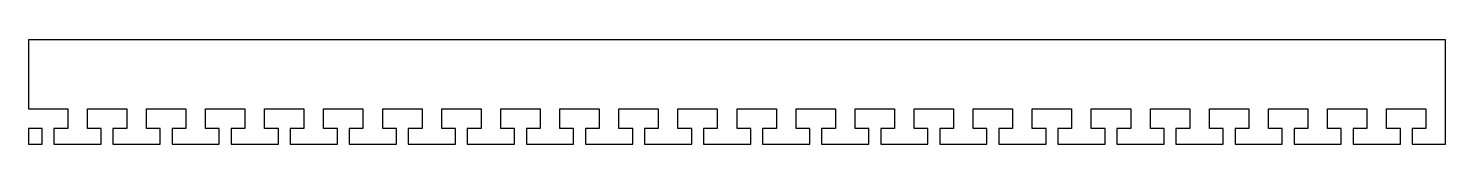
# Model space of a CAD drawing. Header units: centimetres. Extents: x -47.6 to 47.6, y -3.7 to 3.3.
import ezdxf

# ---------------------------------------------------------------- set-up
doc = ezdxf.new("R2010")
doc.units = ezdxf.units.CM
doc.header["$MEASUREMENT"] = 0
doc.layers.add('Layer 1', color=7, linetype='Continuous')

msp = doc.modelspace()

# ---------------------------------------------------------------- linework, layer by layer
at = {"layer": 'Layer 1'}
for points, knots in [([(-45.90521, -3.175), (-45.90521, -3.175), (-45.90521, -2.64583), (-45.90521, -2.64583), (-45.90521, -2.64583), (-45.90521, -2.64583), (-45.44219, -2.64583), (-45.44219, -2.64583), (-45.44219, -2.64583), (-45.44219, -2.64583), (-44.97917, -2.64583), (-44.97917, -2.64583), (-44.97917, -2.64583), (-44.97917, -2.64583), (-44.97917, -1.98438), (-44.97917, -1.98438), (-44.97917, -1.98438), (-44.97917, -1.98438), (-44.97917, -1.32292), (-44.97917, -1.32292), (-44.97917, -1.32292), (-44.97917, -1.32292), (-46.30208, -1.32292), (-46.30208, -1.32292), (-46.30208, -1.32292), (-46.30208, -1.32292), (-47.625, -1.32292), (-47.625, -1.32292), (-47.625, -1.32292), (-47.625, -1.32292), (-47.625, 0.99219), (-47.625, 0.99219), (-47.625, 0.99219), (-47.625, 0.99219), (-47.625, 3.30729), (-47.625, 3.30729), (-47.625, 3.30729), (-47.625, 3.30729), (0, 3.30729), (0, 3.30729), (0, 3.30729), (0, 3.30729), (47.625, 3.30729), (47.625, 3.30729), (47.625, 3.30729), (47.625, 3.30729), (47.625, -0.19844), (47.625, -0.19844), (47.625, -0.19844), (47.625, -0.19844), (47.625, -3.70417), (47.625, -3.70417), (47.625, -3.70417), (47.625, -3.70417), (46.50052, -3.70417), (46.50052, -3.70417), (46.50052, -3.70417), (46.50052, -3.70417), (45.37604, -3.70417), (45.37604, -3.70417), (45.37604, -3.70417), (45.37604, -3.70417), (45.37604, -3.175), (45.37604, -3.175), (45.37604, -3.175), (45.37604, -3.175), (45.37604, -2.64583), (45.37604, -2.64583), (45.37604, -2.64583), (45.37604, -2.64583), (45.83906, -2.64583), (45.83906, -2.64583), (45.83906, -2.64583), (45.83906, -2.64583), (46.30208, -2.64583), (46.30208, -2.64583), (46.30208, -2.64583), (46.30208, -2.64583), (46.30208, -1.98438), (46.30208, -1.98438), (46.30208, -1.98438), (46.30208, -1.98438), (46.30208, -1.32292), (46.30208, -1.32292), (46.30208, -1.32292), (46.30208, -1.32292), (44.97917, -1.32292), (44.97917, -1.32292), (44.97917, -1.32292), (44.97917, -1.32292), (43.65625, -1.32292), (43.65625, -1.32292), (43.65625, -1.32292), (43.65625, -1.32292), (43.65625, -1.98438), (43.65625, -1.98438), (43.65625, -1.98438), (43.65625, -1.98438), (43.65625, -2.64583), (43.65625, -2.64583), (43.65625, -2.64583), (43.65625, -2.64583), (44.11927, -2.64583), (44.11927, -2.64583), (44.11927, -2.64583), (44.11927, -2.64583), (44.58229, -2.64583), (44.58229, -2.64583), (44.58229, -2.64583), (44.58229, -2.64583), (44.58229, -3.175), (44.58229, -3.175), (44.58229, -3.175), (44.58229, -3.175), (44.58229, -3.70417), (44.58229, -3.70417), (44.58229, -3.70417), (44.58229, -3.70417), (42.99479, -3.70417), (42.99479, -3.70417), (42.99479, -3.70417), (42.99479, -3.70417), (41.40729, -3.70417), (41.40729, -3.70417), (41.40729, -3.70417), (41.40729, -3.70417), (41.40729, -3.175), (41.40729, -3.175), (41.40729, -3.175), (41.40729, -3.175), (41.40729, -2.64583), (41.40729, -2.64583), (41.40729, -2.64583), (41.40729, -2.64583), (41.87031, -2.64583), (41.87031, -2.64583), (41.87031, -2.64583), (41.87031, -2.64583), (42.33333, -2.64583), (42.33333, -2.64583), (42.33333, -2.64583), (42.33333, -2.64583), (42.33333, -1.98438), (42.33333, -1.98438), (42.33333, -1.98438), (42.33333, -1.98438), (42.33333, -1.32292), (42.33333, -1.32292), (42.33333, -1.32292), (42.33333, -1.32292), (41.01042, -1.32292), (41.01042, -1.32292), (41.01042, -1.32292), (41.01042, -1.32292), (39.6875, -1.32292), (39.6875, -1.32292), (39.6875, -1.32292), (39.6875, -1.32292), (39.6875, -1.98438), (39.6875, -1.98438), (39.6875, -1.98438), (39.6875, -1.98438), (39.6875, -2.64583), (39.6875, -2.64583), (39.6875, -2.64583), (39.6875, -2.64583), (40.15052, -2.64583), (40.15052, -2.64583), (40.15052, -2.64583), (40.15052, -2.64583), (40.61354, -2.64583), (40.61354, -2.64583), (40.61354, -2.64583), (40.61354, -2.64583), (40.61354, -3.175), (40.61354, -3.175), (40.61354, -3.175), (40.61354, -3.175), (40.61354, -3.70417), (40.61354, -3.70417), (40.61354, -3.70417), (40.61354, -3.70417), (39.02604, -3.70417), (39.02604, -3.70417), (39.02604, -3.70417), (39.02604, -3.70417), (37.43854, -3.70417), (37.43854, -3.70417), (37.43854, -3.70417), (37.43854, -3.70417), (37.43854, -3.175), (37.43854, -3.175), (37.43854, -3.175), (37.43854, -3.175), (37.43854, -2.64583), (37.43854, -2.64583), (37.43854, -2.64583), (37.43854, -2.64583), (37.90156, -2.64583), (37.90156, -2.64583), (37.90156, -2.64583), (37.90156, -2.64583), (38.36458, -2.64583), (38.36458, -2.64583), (38.36458, -2.64583), (38.36458, -2.64583), (38.36458, -1.98438), (38.36458, -1.98438), (38.36458, -1.98438), (38.36458, -1.98438), (38.36458, -1.32292), (38.36458, -1.32292), (38.36458, -1.32292), (38.36458, -1.32292), (37.04167, -1.32292), (37.04167, -1.32292), (37.04167, -1.32292), (37.04167, -1.32292), (35.71875, -1.32292), (35.71875, -1.32292), (35.71875, -1.32292), (35.71875, -1.32292), (35.71875, -1.98438), (35.71875, -1.98438), (35.71875, -1.98438), (35.71875, -1.98438), (35.71875, -2.64583), (35.71875, -2.64583), (35.71875, -2.64583), (35.71875, -2.64583), (36.18177, -2.64583), (36.18177, -2.64583), (36.18177, -2.64583), (36.18177, -2.64583), (36.64479, -2.64583), (36.64479, -2.64583), (36.64479, -2.64583), (36.64479, -2.64583), (36.64479, -3.175), (36.64479, -3.175), (36.64479, -3.175), (36.64479, -3.175), (36.64479, -3.70417), (36.64479, -3.70417), (36.64479, -3.70417), (36.64479, -3.70417), (35.05729, -3.70417), (35.05729, -3.70417), (35.05729, -3.70417), (35.05729, -3.70417), (33.46979, -3.70417), (33.46979, -3.70417), (33.46979, -3.70417), (33.46979, -3.70417), (33.46979, -3.175), (33.46979, -3.175), (33.46979, -3.175), (33.46979, -3.175), (33.46979, -2.64583), (33.46979, -2.64583), (33.46979, -2.64583), (33.46979, -2.64583), (33.93281, -2.64583), (33.93281, -2.64583), (33.93281, -2.64583), (33.93281, -2.64583), (34.39583, -2.64583), (34.39583, -2.64583), (34.39583, -2.64583), (34.39583, -2.64583), (34.39583, -1.98438), (34.39583, -1.98438), (34.39583, -1.98438), (34.39583, -1.98438), (34.39583, -1.32292), (34.39583, -1.32292), (34.39583, -1.32292), (34.39583, -1.32292), (33.07292, -1.32292), (33.07292, -1.32292), (33.07292, -1.32292), (33.07292, -1.32292), (31.75, -1.32292), (31.75, -1.32292), (31.75, -1.32292), (31.75, -1.32292), (31.75, -1.98438), (31.75, -1.98438), (31.75, -1.98438), (31.75, -1.98438), (31.75, -2.64583), (31.75, -2.64583), (31.75, -2.64583), (31.75, -2.64583), (32.21302, -2.64583), (32.21302, -2.64583), (32.21302, -2.64583), (32.21302, -2.64583), (32.67604, -2.64583), (32.67604, -2.64583), (32.67604, -2.64583), (32.67604, -2.64583), (32.67604, -3.175), (32.67604, -3.175), (32.67604, -3.175), (32.67604, -3.175), (32.67604, -3.70417), (32.67604, -3.70417), (32.67604, -3.70417), (32.67604, -3.70417), (31.08854, -3.70417), (31.08854, -3.70417), (31.08854, -3.70417), (31.08854, -3.70417), (29.50104, -3.70417), (29.50104, -3.70417), (29.50104, -3.70417), (29.50104, -3.70417), (29.50104, -3.175), (29.50104, -3.175), (29.50104, -3.175), (29.50104, -3.175), (29.50104, -2.64583), (29.50104, -2.64583), (29.50104, -2.64583), (29.50104, -2.64583), (29.96406, -2.64583), (29.96406, -2.64583), (29.96406, -2.64583), (29.96406, -2.64583), (30.42708, -2.64583), (30.42708, -2.64583), (30.42708, -2.64583), (30.42708, -2.64583), (30.42708, -1.98438), (30.42708, -1.98438), (30.42708, -1.98438), (30.42708, -1.98438), (30.42708, -1.32292), (30.42708, -1.32292), (30.42708, -1.32292), (30.42708, -1.32292), (29.10417, -1.32292), (29.10417, -1.32292), (29.10417, -1.32292), (29.10417, -1.32292), (27.78125, -1.32292), (27.78125, -1.32292), (27.78125, -1.32292), (27.78125, -1.32292), (27.78125, -1.98438), (27.78125, -1.98438), (27.78125, -1.98438), (27.78125, -1.98438), (27.78125, -2.64583), (27.78125, -2.64583), (27.78125, -2.64583), (27.78125, -2.64583), (28.24427, -2.64583), (28.24427, -2.64583), (28.24427, -2.64583), (28.24427, -2.64583), (28.70729, -2.64583), (28.70729, -2.64583), (28.70729, -2.64583), (28.70729, -2.64583), (28.70729, -3.175), (28.70729, -3.175), (28.70729, -3.175), (28.70729, -3.175), (28.70729, -3.70417), (28.70729, -3.70417), (28.70729, -3.70417), (28.70729, -3.70417), (27.11979, -3.70417), (27.11979, -3.70417), (27.11979, -3.70417), (27.11979, -3.70417), (25.53229, -3.70417), (25.53229, -3.70417), (25.53229, -3.70417), (25.53229, -3.70417), (25.53229, -3.175), (25.53229, -3.175), (25.53229, -3.175), (25.53229, -3.175), (25.53229, -2.64583), (25.53229, -2.64583), (25.53229, -2.64583), (25.53229, -2.64583), (25.99531, -2.64583), (25.99531, -2.64583), (25.99531, -2.64583), (25.99531, -2.64583), (26.45833, -2.64583), (26.45833, -2.64583), (26.45833, -2.64583), (26.45833, -2.64583), (26.45833, -1.98438), (26.45833, -1.98438), (26.45833, -1.98438), (26.45833, -1.98438), (26.45833, -1.32292), (26.45833, -1.32292), (26.45833, -1.32292), (26.45833, -1.32292), (25.13542, -1.32292), (25.13542, -1.32292), (25.13542, -1.32292), (25.13542, -1.32292), (23.8125, -1.32292), (23.8125, -1.32292), (23.8125, -1.32292), (23.8125, -1.32292), (23.8125, -1.98438), (23.8125, -1.98438), (23.8125, -1.98438), (23.8125, -1.98438), (23.8125, -2.64583), (23.8125, -2.64583), (23.8125, -2.64583), (23.8125, -2.64583), (24.27552, -2.64583), (24.27552, -2.64583), (24.27552, -2.64583), (24.27552, -2.64583), (24.73854, -2.64583), (24.73854, -2.64583), (24.73854, -2.64583), (24.73854, -2.64583), (24.73854, -3.175), (24.73854, -3.175), (24.73854, -3.175), (24.73854, -3.175), (24.73854, -3.70417), (24.73854, -3.70417), (24.73854, -3.70417), (24.73854, -3.70417), (23.15104, -3.70417), (23.15104, -3.70417), (23.15104, -3.70417), (23.15104, -3.70417), (21.56354, -3.70417), (21.56354, -3.70417), (21.56354, -3.70417), (21.56354, -3.70417), (21.56354, -3.175), (21.56354, -3.175), (21.56354, -3.175), (21.56354, -3.175), (21.56354, -2.64583), (21.56354, -2.64583), (21.56354, -2.64583), (21.56354, -2.64583), (22.02656, -2.64583), (22.02656, -2.64583), (22.02656, -2.64583), (22.02656, -2.64583), (22.48958, -2.64583), (22.48958, -2.64583), (22.48958, -2.64583), (22.48958, -2.64583), (22.48958, -1.98438), (22.48958, -1.98438), (22.48958, -1.98438), (22.48958, -1.98438), (22.48958, -1.32292), (22.48958, -1.32292), (22.48958, -1.32292), (22.48958, -1.32292), (21.16667, -1.32292), (21.16667, -1.32292), (21.16667, -1.32292), (21.16667, -1.32292), (19.84375, -1.32292), (19.84375, -1.32292), (19.84375, -1.32292), (19.84375, -1.32292), (19.84375, -1.98438), (19.84375, -1.98438), (19.84375, -1.98438), (19.84375, -1.98438), (19.84375, -2.64583), (19.84375, -2.64583), (19.84375, -2.64583), (19.84375, -2.64583), (20.30677, -2.64583), (20.30677, -2.64583), (20.30677, -2.64583), (20.30677, -2.64583), (20.76979, -2.64583), (20.76979, -2.64583), (20.76979, -2.64583), (20.76979, -2.64583), (20.76979, -3.175), (20.76979, -3.175), (20.76979, -3.175), (20.76979, -3.175), (20.76979, -3.70417), (20.76979, -3.70417), (20.76979, -3.70417), (20.76979, -3.70417), (19.18229, -3.70417), (19.18229, -3.70417), (19.18229, -3.70417), (19.18229, -3.70417), (17.59479, -3.70417), (17.59479, -3.70417), (17.59479, -3.70417), (17.59479, -3.70417), (17.59479, -3.175), (17.59479, -3.175), (17.59479, -3.175), (17.59479, -3.175), (17.59479, -2.64583), (17.59479, -2.64583), (17.59479, -2.64583), (17.59479, -2.64583), (18.05781, -2.64583), (18.05781, -2.64583), (18.05781, -2.64583), (18.05781, -2.64583), (18.52083, -2.64583), (18.52083, -2.64583), (18.52083, -2.64583), (18.52083, -2.64583), (18.52083, -1.98438), (18.52083, -1.98438), (18.52083, -1.98438), (18.52083, -1.98438), (18.52083, -1.32292), (18.52083, -1.32292), (18.52083, -1.32292), (18.52083, -1.32292), (17.19792, -1.32292), (17.19792, -1.32292), (17.19792, -1.32292), (17.19792, -1.32292), (15.875, -1.32292), (15.875, -1.32292), (15.875, -1.32292), (15.875, -1.32292), (15.875, -1.98438), (15.875, -1.98438), (15.875, -1.98438), (15.875, -1.98438), (15.875, -2.64583), (15.875, -2.64583), (15.875, -2.64583), (15.875, -2.64583), (16.33802, -2.64583), (16.33802, -2.64583), (16.33802, -2.64583), (16.33802, -2.64583), (16.80104, -2.64583), (16.80104, -2.64583), (16.80104, -2.64583), (16.80104, -2.64583), (16.80104, -3.175), (16.80104, -3.175), (16.80104, -3.175), (16.80104, -3.175), (16.80104, -3.70417), (16.80104, -3.70417), (16.80104, -3.70417), (16.80104, -3.70417), (15.21354, -3.70417), (15.21354, -3.70417), (15.21354, -3.70417), (15.21354, -3.70417), (13.62604, -3.70417), (13.62604, -3.70417), (13.62604, -3.70417), (13.62604, -3.70417), (13.62604, -3.175), (13.62604, -3.175), (13.62604, -3.175), (13.62604, -3.175), (13.62604, -2.64583), (13.62604, -2.64583), (13.62604, -2.64583), (13.62604, -2.64583), (14.08906, -2.64583), (14.08906, -2.64583), (14.08906, -2.64583), (14.08906, -2.64583), (14.55208, -2.64583), (14.55208, -2.64583), (14.55208, -2.64583), (14.55208, -2.64583), (14.55208, -1.98438), (14.55208, -1.98438), (14.55208, -1.98438), (14.55208, -1.98438), (14.55208, -1.32292), (14.55208, -1.32292), (14.55208, -1.32292), (14.55208, -1.32292), (13.22917, -1.32292), (13.22917, -1.32292), (13.22917, -1.32292), (13.22917, -1.32292), (11.90625, -1.32292), (11.90625, -1.32292), (11.90625, -1.32292), (11.90625, -1.32292), (11.90625, -1.98438), (11.90625, -1.98438), (11.90625, -1.98438), (11.90625, -1.98438), (11.90625, -2.64583), (11.90625, -2.64583), (11.90625, -2.64583), (11.90625, -2.64583), (12.36927, -2.64583), (12.36927, -2.64583), (12.36927, -2.64583), (12.36927, -2.64583), (12.83229, -2.64583), (12.83229, -2.64583), (12.83229, -2.64583), (12.83229, -2.64583), (12.83229, -3.175), (12.83229, -3.175), (12.83229, -3.175), (12.83229, -3.175), (12.83229, -3.70417), (12.83229, -3.70417), (12.83229, -3.70417), (12.83229, -3.70417), (11.24479, -3.70417), (11.24479, -3.70417), (11.24479, -3.70417), (11.24479, -3.70417), (9.65729, -3.70417), (9.65729, -3.70417), (9.65729, -3.70417), (9.65729, -3.70417), (9.65729, -3.175), (9.65729, -3.175), (9.65729, -3.175), (9.65729, -3.175), (9.65729, -2.64583), (9.65729, -2.64583), (9.65729, -2.64583), (9.65729, -2.64583), (10.12031, -2.64583), (10.12031, -2.64583), (10.12031, -2.64583), (10.12031, -2.64583), (10.58333, -2.64583), (10.58333, -2.64583), (10.58333, -2.64583), (10.58333, -2.64583), (10.58333, -1.98438), (10.58333, -1.98438), (10.58333, -1.98438), (10.58333, -1.98438), (10.58333, -1.32292), (10.58333, -1.32292), (10.58333, -1.32292), (10.58333, -1.32292), (9.26042, -1.32292), (9.26042, -1.32292), (9.26042, -1.32292), (9.26042, -1.32292), (7.9375, -1.32292), (7.9375, -1.32292), (7.9375, -1.32292), (7.9375, -1.32292), (7.9375, -1.98438), (7.9375, -1.98438), (7.9375, -1.98438), (7.9375, -1.98438), (7.9375, -2.64583), (7.9375, -2.64583), (7.9375, -2.64583), (7.9375, -2.64583), (8.40052, -2.64583), (8.40052, -2.64583), (8.40052, -2.64583), (8.40052, -2.64583), (8.86354, -2.64583), (8.86354, -2.64583), (8.86354, -2.64583), (8.86354, -2.64583), (8.86354, -3.175), (8.86354, -3.175), (8.86354, -3.175), (8.86354, -3.175), (8.86354, -3.70417), (8.86354, -3.70417), (8.86354, -3.70417), (8.86354, -3.70417), (7.27604, -3.70417), (7.27604, -3.70417), (7.27604, -3.70417), (7.27604, -3.70417), (5.68854, -3.70417), (5.68854, -3.70417), (5.68854, -3.70417), (5.68854, -3.70417), (5.68854, -3.175), (5.68854, -3.175), (5.68854, -3.175), (5.68854, -3.175), (5.68854, -2.64583), (5.68854, -2.64583), (5.68854, -2.64583), (5.68854, -2.64583), (6.15156, -2.64583), (6.15156, -2.64583), (6.15156, -2.64583), (6.15156, -2.64583), (6.61458, -2.64583), (6.61458, -2.64583), (6.61458, -2.64583), (6.61458, -2.64583), (6.61458, -1.98438), (6.61458, -1.98438), (6.61458, -1.98438), (6.61458, -1.98438), (6.61458, -1.32292), (6.61458, -1.32292), (6.61458, -1.32292), (6.61458, -1.32292), (5.29167, -1.32292), (5.29167, -1.32292), (5.29167, -1.32292), (5.29167, -1.32292), (3.96875, -1.32292), (3.96875, -1.32292), (3.96875, -1.32292), (3.96875, -1.32292), (3.96875, -1.98438), (3.96875, -1.98438), (3.96875, -1.98438), (3.96875, -1.98438), (3.96875, -2.64583), (3.96875, -2.64583), (3.96875, -2.64583), (3.96875, -2.64583), (4.43177, -2.64583), (4.43177, -2.64583), (4.43177, -2.64583), (4.43177, -2.64583), (4.89479, -2.64583), (4.89479, -2.64583), (4.89479, -2.64583), (4.89479, -2.64583), (4.89479, -3.175), (4.89479, -3.175), (4.89479, -3.175), (4.89479, -3.175), (4.89479, -3.70417), (4.89479, -3.70417), (4.89479, -3.70417), (4.89479, -3.70417), (3.30729, -3.70417), (3.30729, -3.70417), (3.30729, -3.70417), (3.30729, -3.70417), (1.71979, -3.70417), (1.71979, -3.70417), (1.71979, -3.70417), (1.71979, -3.70417), (1.71979, -3.175), (1.71979, -3.175), (1.71979, -3.175), (1.71979, -3.175), (1.71979, -2.64583), (1.71979, -2.64583), (1.71979, -2.64583), (1.71979, -2.64583), (2.18281, -2.64583), (2.18281, -2.64583), (2.18281, -2.64583), (2.18281, -2.64583), (2.64583, -2.64583), (2.64583, -2.64583), (2.64583, -2.64583), (2.64583, -2.64583), (2.64583, -1.98438), (2.64583, -1.98438), (2.64583, -1.98438), (2.64583, -1.98438), (2.64583, -1.32292), (2.64583, -1.32292), (2.64583, -1.32292), (2.64583, -1.32292), (1.32292, -1.32292), (1.32292, -1.32292), (1.32292, -1.32292), (1.32292, -1.32292), (0, -1.32292), (0, -1.32292), (0, -1.32292), (0, -1.32292), (0, -1.98438), (0, -1.98438), (0, -1.98438), (0, -1.98438), (0, -2.64583), (0, -2.64583), (0, -2.64583), (0, -2.64583), (0.46302, -2.64583), (0.46302, -2.64583), (0.46302, -2.64583), (0.46302, -2.64583), (0.92604, -2.64583), (0.92604, -2.64583), (0.92604, -2.64583), (0.92604, -2.64583), (0.92604, -3.175), (0.92604, -3.175), (0.92604, -3.175), (0.92604, -3.175), (0.92604, -3.70417), (0.92604, -3.70417), (0.92604, -3.70417), (0.92604, -3.70417), (-0.66146, -3.70417), (-0.66146, -3.70417), (-0.66146, -3.70417), (-0.66146, -3.70417), (-2.24896, -3.70417), (-2.24896, -3.70417), (-2.24896, -3.70417), (-2.24896, -3.70417), (-2.24896, -3.175), (-2.24896, -3.175), (-2.24896, -3.175), (-2.24896, -3.175), (-2.24896, -2.64583), (-2.24896, -2.64583), (-2.24896, -2.64583), (-2.24896, -2.64583), (-1.78594, -2.64583), (-1.78594, -2.64583), (-1.78594, -2.64583), (-1.78594, -2.64583), (-1.32292, -2.64583), (-1.32292, -2.64583), (-1.32292, -2.64583), (-1.32292, -2.64583), (-1.32292, -1.98438), (-1.32292, -1.98438), (-1.32292, -1.98438), (-1.32292, -1.98438), (-1.32292, -1.32292), (-1.32292, -1.32292), (-1.32292, -1.32292), (-1.32292, -1.32292), (-2.64583, -1.32292), (-2.64583, -1.32292), (-2.64583, -1.32292), (-2.64583, -1.32292), (-3.96875, -1.32292), (-3.96875, -1.32292), (-3.96875, -1.32292), (-3.96875, -1.32292), (-3.96875, -1.98438), (-3.96875, -1.98438), (-3.96875, -1.98438), (-3.96875, -1.98438), (-3.96875, -2.64583), (-3.96875, -2.64583), (-3.96875, -2.64583), (-3.96875, -2.64583), (-3.50573, -2.64583), (-3.50573, -2.64583), (-3.50573, -2.64583), (-3.50573, -2.64583), (-3.04271, -2.64583), (-3.04271, -2.64583), (-3.04271, -2.64583), (-3.04271, -2.64583), (-3.04271, -3.175), (-3.04271, -3.175), (-3.04271, -3.175), (-3.04271, -3.175), (-3.04271, -3.70417), (-3.04271, -3.70417), (-3.04271, -3.70417), (-3.04271, -3.70417), (-4.63021, -3.70417), (-4.63021, -3.70417), (-4.63021, -3.70417), (-4.63021, -3.70417), (-6.21771, -3.70417), (-6.21771, -3.70417), (-6.21771, -3.70417), (-6.21771, -3.70417), (-6.21771, -3.175), (-6.21771, -3.175), (-6.21771, -3.175), (-6.21771, -3.175), (-6.21771, -2.64583), (-6.21771, -2.64583), (-6.21771, -2.64583), (-6.21771, -2.64583), (-5.75469, -2.64583), (-5.75469, -2.64583), (-5.75469, -2.64583), (-5.75469, -2.64583), (-5.29167, -2.64583), (-5.29167, -2.64583), (-5.29167, -2.64583), (-5.29167, -2.64583), (-5.29167, -1.98438), (-5.29167, -1.98438), (-5.29167, -1.98438), (-5.29167, -1.98438), (-5.29167, -1.32292), (-5.29167, -1.32292), (-5.29167, -1.32292), (-5.29167, -1.32292), (-6.61458, -1.32292), (-6.61458, -1.32292), (-6.61458, -1.32292), (-6.61458, -1.32292), (-7.9375, -1.32292), (-7.9375, -1.32292), (-7.9375, -1.32292), (-7.9375, -1.32292), (-7.9375, -1.98438), (-7.9375, -1.98438), (-7.9375, -1.98438), (-7.9375, -1.98438), (-7.9375, -2.64583), (-7.9375, -2.64583), (-7.9375, -2.64583), (-7.9375, -2.64583), (-7.47448, -2.64583), (-7.47448, -2.64583), (-7.47448, -2.64583), (-7.47448, -2.64583), (-7.01146, -2.64583), (-7.01146, -2.64583), (-7.01146, -2.64583), (-7.01146, -2.64583), (-7.01146, -3.175), (-7.01146, -3.175), (-7.01146, -3.175), (-7.01146, -3.175), (-7.01146, -3.70417), (-7.01146, -3.70417), (-7.01146, -3.70417), (-7.01146, -3.70417), (-8.59896, -3.70417), (-8.59896, -3.70417), (-8.59896, -3.70417), (-8.59896, -3.70417), (-10.18646, -3.70417), (-10.18646, -3.70417), (-10.18646, -3.70417), (-10.18646, -3.70417), (-10.18646, -3.175), (-10.18646, -3.175), (-10.18646, -3.175), (-10.18646, -3.175), (-10.18646, -2.64583), (-10.18646, -2.64583), (-10.18646, -2.64583), (-10.18646, -2.64583), (-9.72344, -2.64583), (-9.72344, -2.64583), (-9.72344, -2.64583), (-9.72344, -2.64583), (-9.26042, -2.64583), (-9.26042, -2.64583), (-9.26042, -2.64583), (-9.26042, -2.64583), (-9.26042, -1.98438), (-9.26042, -1.98438), (-9.26042, -1.98438), (-9.26042, -1.98438), (-9.26042, -1.32292), (-9.26042, -1.32292), (-9.26042, -1.32292), (-9.26042, -1.32292), (-10.58333, -1.32292), (-10.58333, -1.32292), (-10.58333, -1.32292), (-10.58333, -1.32292), (-11.90625, -1.32292), (-11.90625, -1.32292), (-11.90625, -1.32292), (-11.90625, -1.32292), (-11.90625, -1.98438), (-11.90625, -1.98438), (-11.90625, -1.98438), (-11.90625, -1.98438), (-11.90625, -2.64583), (-11.90625, -2.64583), (-11.90625, -2.64583), (-11.90625, -2.64583), (-11.44323, -2.64583), (-11.44323, -2.64583), (-11.44323, -2.64583), (-11.44323, -2.64583), (-10.98021, -2.64583), (-10.98021, -2.64583), (-10.98021, -2.64583), (-10.98021, -2.64583), (-10.98021, -3.175), (-10.98021, -3.175), (-10.98021, -3.175), (-10.98021, -3.175), (-10.98021, -3.70417), (-10.98021, -3.70417), (-10.98021, -3.70417), (-10.98021, -3.70417), (-12.56771, -3.70417), (-12.56771, -3.70417), (-12.56771, -3.70417), (-12.56771, -3.70417), (-14.15521, -3.70417), (-14.15521, -3.70417), (-14.15521, -3.70417), (-14.15521, -3.70417), (-14.15521, -3.175), (-14.15521, -3.175), (-14.15521, -3.175), (-14.15521, -3.175), (-14.15521, -2.64583), (-14.15521, -2.64583), (-14.15521, -2.64583), (-14.15521, -2.64583), (-13.69219, -2.64583), (-13.69219, -2.64583), (-13.69219, -2.64583), (-13.69219, -2.64583), (-13.22917, -2.64583), (-13.22917, -2.64583), (-13.22917, -2.64583), (-13.22917, -2.64583), (-13.22917, -1.98438), (-13.22917, -1.98438), (-13.22917, -1.98438), (-13.22917, -1.98438), (-13.22917, -1.32292), (-13.22917, -1.32292), (-13.22917, -1.32292), (-13.22917, -1.32292), (-14.55208, -1.32292), (-14.55208, -1.32292), (-14.55208, -1.32292), (-14.55208, -1.32292), (-15.875, -1.32292), (-15.875, -1.32292), (-15.875, -1.32292), (-15.875, -1.32292), (-15.875, -1.98438), (-15.875, -1.98438), (-15.875, -1.98438), (-15.875, -1.98438), (-15.875, -2.64583), (-15.875, -2.64583), (-15.875, -2.64583), (-15.875, -2.64583), (-15.41198, -2.64583), (-15.41198, -2.64583), (-15.41198, -2.64583), (-15.41198, -2.64583), (-14.94896, -2.64583), (-14.94896, -2.64583), (-14.94896, -2.64583), (-14.94896, -2.64583), (-14.94896, -3.175), (-14.94896, -3.175), (-14.94896, -3.175), (-14.94896, -3.175), (-14.94896, -3.70417), (-14.94896, -3.70417), (-14.94896, -3.70417), (-14.94896, -3.70417), (-16.53646, -3.70417), (-16.53646, -3.70417), (-16.53646, -3.70417), (-16.53646, -3.70417), (-18.12396, -3.70417), (-18.12396, -3.70417), (-18.12396, -3.70417), (-18.12396, -3.70417), (-18.12396, -3.175), (-18.12396, -3.175), (-18.12396, -3.175), (-18.12396, -3.175), (-18.12396, -2.64583), (-18.12396, -2.64583), (-18.12396, -2.64583), (-18.12396, -2.64583), (-17.66094, -2.64583), (-17.66094, -2.64583), (-17.66094, -2.64583), (-17.66094, -2.64583), (-17.19792, -2.64583), (-17.19792, -2.64583), (-17.19792, -2.64583), (-17.19792, -2.64583), (-17.19792, -1.98438), (-17.19792, -1.98438), (-17.19792, -1.98438), (-17.19792, -1.98438), (-17.19792, -1.32292), (-17.19792, -1.32292), (-17.19792, -1.32292), (-17.19792, -1.32292), (-18.52083, -1.32292), (-18.52083, -1.32292), (-18.52083, -1.32292), (-18.52083, -1.32292), (-19.84375, -1.32292), (-19.84375, -1.32292), (-19.84375, -1.32292), (-19.84375, -1.32292), (-19.84375, -1.98438), (-19.84375, -1.98438), (-19.84375, -1.98438), (-19.84375, -1.98438), (-19.84375, -2.64583), (-19.84375, -2.64583), (-19.84375, -2.64583), (-19.84375, -2.64583), (-19.38073, -2.64583), (-19.38073, -2.64583), (-19.38073, -2.64583), (-19.38073, -2.64583), (-18.91771, -2.64583), (-18.91771, -2.64583), (-18.91771, -2.64583), (-18.91771, -2.64583), (-18.91771, -3.175), (-18.91771, -3.175), (-18.91771, -3.175), (-18.91771, -3.175), (-18.91771, -3.70417), (-18.91771, -3.70417), (-18.91771, -3.70417), (-18.91771, -3.70417), (-20.50521, -3.70417), (-20.50521, -3.70417), (-20.50521, -3.70417), (-20.50521, -3.70417), (-22.09271, -3.70417), (-22.09271, -3.70417), (-22.09271, -3.70417), (-22.09271, -3.70417), (-22.09271, -3.175), (-22.09271, -3.175), (-22.09271, -3.175), (-22.09271, -3.175), (-22.09271, -2.64583), (-22.09271, -2.64583), (-22.09271, -2.64583), (-22.09271, -2.64583), (-21.62969, -2.64583), (-21.62969, -2.64583), (-21.62969, -2.64583), (-21.62969, -2.64583), (-21.16667, -2.64583), (-21.16667, -2.64583), (-21.16667, -2.64583), (-21.16667, -2.64583), (-21.16667, -1.98438), (-21.16667, -1.98438), (-21.16667, -1.98438), (-21.16667, -1.98438), (-21.16667, -1.32292), (-21.16667, -1.32292), (-21.16667, -1.32292), (-21.16667, -1.32292), (-22.48958, -1.32292), (-22.48958, -1.32292), (-22.48958, -1.32292), (-22.48958, -1.32292), (-23.8125, -1.32292), (-23.8125, -1.32292), (-23.8125, -1.32292), (-23.8125, -1.32292), (-23.8125, -1.98438), (-23.8125, -1.98438), (-23.8125, -1.98438), (-23.8125, -1.98438), (-23.8125, -2.64583), (-23.8125, -2.64583), (-23.8125, -2.64583), (-23.8125, -2.64583), (-23.34948, -2.64583), (-23.34948, -2.64583), (-23.34948, -2.64583), (-23.34948, -2.64583), (-22.88646, -2.64583), (-22.88646, -2.64583), (-22.88646, -2.64583), (-22.88646, -2.64583), (-22.88646, -3.175), (-22.88646, -3.175), (-22.88646, -3.175), (-22.88646, -3.175), (-22.88646, -3.70417), (-22.88646, -3.70417), (-22.88646, -3.70417), (-22.88646, -3.70417), (-24.47396, -3.70417), (-24.47396, -3.70417), (-24.47396, -3.70417), (-24.47396, -3.70417), (-26.06146, -3.70417), (-26.06146, -3.70417), (-26.06146, -3.70417), (-26.06146, -3.70417), (-26.06146, -3.175), (-26.06146, -3.175), (-26.06146, -3.175), (-26.06146, -3.175), (-26.06146, -2.64583), (-26.06146, -2.64583), (-26.06146, -2.64583), (-26.06146, -2.64583), (-25.59844, -2.64583), (-25.59844, -2.64583), (-25.59844, -2.64583), (-25.59844, -2.64583), (-25.13542, -2.64583), (-25.13542, -2.64583), (-25.13542, -2.64583), (-25.13542, -2.64583), (-25.13542, -1.98438), (-25.13542, -1.98438), (-25.13542, -1.98438), (-25.13542, -1.98438), (-25.13542, -1.32292), (-25.13542, -1.32292), (-25.13542, -1.32292), (-25.13542, -1.32292), (-26.45833, -1.32292), (-26.45833, -1.32292), (-26.45833, -1.32292), (-26.45833, -1.32292), (-27.78125, -1.32292), (-27.78125, -1.32292), (-27.78125, -1.32292), (-27.78125, -1.32292), (-27.78125, -1.98438), (-27.78125, -1.98438), (-27.78125, -1.98438), (-27.78125, -1.98438), (-27.78125, -2.64583), (-27.78125, -2.64583), (-27.78125, -2.64583), (-27.78125, -2.64583), (-27.31823, -2.64583), (-27.31823, -2.64583), (-27.31823, -2.64583), (-27.31823, -2.64583), (-26.85521, -2.64583), (-26.85521, -2.64583), (-26.85521, -2.64583), (-26.85521, -2.64583), (-26.85521, -3.175), (-26.85521, -3.175), (-26.85521, -3.175), (-26.85521, -3.175), (-26.85521, -3.70417), (-26.85521, -3.70417), (-26.85521, -3.70417), (-26.85521, -3.70417), (-28.44271, -3.70417), (-28.44271, -3.70417), (-28.44271, -3.70417), (-28.44271, -3.70417), (-30.03021, -3.70417), (-30.03021, -3.70417), (-30.03021, -3.70417), (-30.03021, -3.70417), (-30.03021, -3.175), (-30.03021, -3.175), (-30.03021, -3.175), (-30.03021, -3.175), (-30.03021, -2.64583), (-30.03021, -2.64583), (-30.03021, -2.64583), (-30.03021, -2.64583), (-29.56719, -2.64583), (-29.56719, -2.64583), (-29.56719, -2.64583), (-29.56719, -2.64583), (-29.10417, -2.64583), (-29.10417, -2.64583), (-29.10417, -2.64583), (-29.10417, -2.64583), (-29.10417, -1.98438), (-29.10417, -1.98438), (-29.10417, -1.98438), (-29.10417, -1.98438), (-29.10417, -1.32292), (-29.10417, -1.32292), (-29.10417, -1.32292), (-29.10417, -1.32292), (-30.42708, -1.32292), (-30.42708, -1.32292), (-30.42708, -1.32292), (-30.42708, -1.32292), (-31.75, -1.32292), (-31.75, -1.32292), (-31.75, -1.32292), (-31.75, -1.32292), (-31.75, -1.98438), (-31.75, -1.98438), (-31.75, -1.98438), (-31.75, -1.98438), (-31.75, -2.64583), (-31.75, -2.64583), (-31.75, -2.64583), (-31.75, -2.64583), (-31.28698, -2.64583), (-31.28698, -2.64583), (-31.28698, -2.64583), (-31.28698, -2.64583), (-30.82396, -2.64583), (-30.82396, -2.64583), (-30.82396, -2.64583), (-30.82396, -2.64583), (-30.82396, -3.175), (-30.82396, -3.175), (-30.82396, -3.175), (-30.82396, -3.175), (-30.82396, -3.70417), (-30.82396, -3.70417), (-30.82396, -3.70417), (-30.82396, -3.70417), (-32.41146, -3.70417), (-32.41146, -3.70417), (-32.41146, -3.70417), (-32.41146, -3.70417), (-33.99896, -3.70417), (-33.99896, -3.70417), (-33.99896, -3.70417), (-33.99896, -3.70417), (-33.99896, -3.175), (-33.99896, -3.175), (-33.99896, -3.175), (-33.99896, -3.175), (-33.99896, -2.64583), (-33.99896, -2.64583), (-33.99896, -2.64583), (-33.99896, -2.64583), (-33.53594, -2.64583), (-33.53594, -2.64583), (-33.53594, -2.64583), (-33.53594, -2.64583), (-33.07292, -2.64583), (-33.07292, -2.64583), (-33.07292, -2.64583), (-33.07292, -2.64583), (-33.07292, -1.98438), (-33.07292, -1.98438), (-33.07292, -1.98438), (-33.07292, -1.98438), (-33.07292, -1.32292), (-33.07292, -1.32292), (-33.07292, -1.32292), (-33.07292, -1.32292), (-34.39583, -1.32292), (-34.39583, -1.32292), (-34.39583, -1.32292), (-34.39583, -1.32292), (-35.71875, -1.32292), (-35.71875, -1.32292), (-35.71875, -1.32292), (-35.71875, -1.32292), (-35.71875, -1.98438), (-35.71875, -1.98438), (-35.71875, -1.98438), (-35.71875, -1.98438), (-35.71875, -2.64583), (-35.71875, -2.64583), (-35.71875, -2.64583), (-35.71875, -2.64583), (-35.25573, -2.64583), (-35.25573, -2.64583), (-35.25573, -2.64583), (-35.25573, -2.64583), (-34.79271, -2.64583), (-34.79271, -2.64583), (-34.79271, -2.64583), (-34.79271, -2.64583), (-34.79271, -3.175), (-34.79271, -3.175), (-34.79271, -3.175), (-34.79271, -3.175), (-34.79271, -3.70417), (-34.79271, -3.70417), (-34.79271, -3.70417), (-34.79271, -3.70417), (-36.38021, -3.70417), (-36.38021, -3.70417), (-36.38021, -3.70417), (-36.38021, -3.70417), (-37.96771, -3.70417), (-37.96771, -3.70417), (-37.96771, -3.70417), (-37.96771, -3.70417), (-37.96771, -3.175), (-37.96771, -3.175), (-37.96771, -3.175), (-37.96771, -3.175), (-37.96771, -2.64583), (-37.96771, -2.64583), (-37.96771, -2.64583), (-37.96771, -2.64583), (-37.50469, -2.64583), (-37.50469, -2.64583), (-37.50469, -2.64583), (-37.50469, -2.64583), (-37.04167, -2.64583), (-37.04167, -2.64583), (-37.04167, -2.64583), (-37.04167, -2.64583), (-37.04167, -1.98438), (-37.04167, -1.98438), (-37.04167, -1.98438), (-37.04167, -1.98438), (-37.04167, -1.32292), (-37.04167, -1.32292), (-37.04167, -1.32292), (-37.04167, -1.32292), (-38.36458, -1.32292), (-38.36458, -1.32292), (-38.36458, -1.32292), (-38.36458, -1.32292), (-39.6875, -1.32292), (-39.6875, -1.32292), (-39.6875, -1.32292), (-39.6875, -1.32292), (-39.6875, -1.98438), (-39.6875, -1.98438), (-39.6875, -1.98438), (-39.6875, -1.98438), (-39.6875, -2.64583), (-39.6875, -2.64583), (-39.6875, -2.64583), (-39.6875, -2.64583), (-39.22448, -2.64583), (-39.22448, -2.64583), (-39.22448, -2.64583), (-39.22448, -2.64583), (-38.76146, -2.64583), (-38.76146, -2.64583), (-38.76146, -2.64583), (-38.76146, -2.64583), (-38.76146, -3.175), (-38.76146, -3.175), (-38.76146, -3.175), (-38.76146, -3.175), (-38.76146, -3.70417), (-38.76146, -3.70417), (-38.76146, -3.70417), (-38.76146, -3.70417), (-40.34896, -3.70417), (-40.34896, -3.70417), (-40.34896, -3.70417), (-40.34896, -3.70417), (-41.93646, -3.70417), (-41.93646, -3.70417), (-41.93646, -3.70417), (-41.93646, -3.70417), (-41.93646, -3.175), (-41.93646, -3.175), (-41.93646, -3.175), (-41.93646, -3.175), (-41.93646, -2.64583), (-41.93646, -2.64583), (-41.93646, -2.64583), (-41.93646, -2.64583), (-41.47344, -2.64583), (-41.47344, -2.64583), (-41.47344, -2.64583), (-41.47344, -2.64583), (-41.01042, -2.64583), (-41.01042, -2.64583), (-41.01042, -2.64583), (-41.01042, -2.64583), (-41.01042, -1.98438), (-41.01042, -1.98438), (-41.01042, -1.98438), (-41.01042, -1.98438), (-41.01042, -1.32292), (-41.01042, -1.32292), (-41.01042, -1.32292), (-41.01042, -1.32292), (-42.33333, -1.32292), (-42.33333, -1.32292), (-42.33333, -1.32292), (-42.33333, -1.32292), (-43.65625, -1.32292), (-43.65625, -1.32292), (-43.65625, -1.32292), (-43.65625, -1.32292), (-43.65625, -1.98438), (-43.65625, -1.98438), (-43.65625, -1.98438), (-43.65625, -1.98438), (-43.65625, -2.64583), (-43.65625, -2.64583), (-43.65625, -2.64583), (-43.65625, -2.64583), (-43.19323, -2.64583), (-43.19323, -2.64583), (-43.19323, -2.64583), (-43.19323, -2.64583), (-42.73021, -2.64583), (-42.73021, -2.64583), (-42.73021, -2.64583), (-42.73021, -2.64583), (-42.73021, -3.175), (-42.73021, -3.175), (-42.73021, -3.175), (-42.73021, -3.175), (-42.73021, -3.70417), (-42.73021, -3.70417), (-42.73021, -3.70417), (-42.73021, -3.70417), (-44.31771, -3.70417), (-44.31771, -3.70417), (-44.31771, -3.70417), (-44.31771, -3.70417), (-45.90521, -3.70417), (-45.90521, -3.70417), (-45.90521, -3.70417), (-45.90521, -3.70417), (-45.90521, -3.175), (-45.90521, -3.175)], [0, 0, 0, 0, 0.0025974, 0.0025974, 0.0025974, 0.0025974, 0.00519481, 0.00519481, 0.00519481, 0.00519481, 0.00779221, 0.00779221, 0.00779221, 0.00779221, 0.01038961, 0.01038961, 0.01038961, 0.01038961, 0.01298701, 0.01298701, 0.01298701, 0.01298701, 0.01558442, 0.01558442, 0.01558442, 0.01558442, 0.01818182, 0.01818182, 0.01818182, 0.01818182, 0.02077922, 0.02077922, 0.02077922, 0.02077922, 0.02337662, 0.02337662, 0.02337662, 0.02337662, 0.02597403, 0.02597403, 0.02597403, 0.02597403, 0.02857143, 0.02857143, 0.02857143, 0.02857143, 0.03116883, 0.03116883, 0.03116883, 0.03116883, 0.03376623, 0.03376623, 0.03376623, 0.03376623, 0.03636364, 0.03636364, 0.03636364, 0.03636364, 0.03896104, 0.03896104, 0.03896104, 0.03896104, 0.04155844, 0.04155844, 0.04155844, 0.04155844, 0.04415584, 0.04415584, 0.04415584, 0.04415584, 0.04675325, 0.04675325, 0.04675325, 0.04675325, 0.04935065, 0.04935065, 0.04935065, 0.04935065, 0.05194805, 0.05194805, 0.05194805, 0.05194805, 0.05454545, 0.05454545, 0.05454545, 0.05454545, 0.05714286, 0.05714286, 0.05714286, 0.05714286, 0.05974026, 0.05974026, 0.05974026, 0.05974026, 0.06233766, 0.06233766, 0.06233766, 0.06233766, 0.06493506, 0.06493506, 0.06493506, 0.06493506, 0.06753247, 0.06753247, 0.06753247, 0.06753247, 0.07012987, 0.07012987, 0.07012987, 0.07012987, 0.07272727, 0.07272727, 0.07272727, 0.07272727, 0.07532468, 0.07532468, 0.07532468, 0.07532468, 0.07792208, 0.07792208, 0.07792208, 0.07792208, 0.08051948, 0.08051948, 0.08051948, 0.08051948, 0.08311688, 0.08311688, 0.08311688, 0.08311688, 0.08571429, 0.08571429, 0.08571429, 0.08571429, 0.08831169, 0.08831169, 0.08831169, 0.08831169, 0.09090909, 0.09090909, 0.09090909, 0.09090909, 0.09350649, 0.09350649, 0.09350649, 0.09350649, 0.0961039, 0.0961039, 0.0961039, 0.0961039, 0.0987013, 0.0987013, 0.0987013, 0.0987013, 0.1012987, 0.1012987, 0.1012987, 0.1012987, 0.1038961, 0.1038961, 0.1038961, 0.1038961, 0.10649351, 0.10649351, 0.10649351, 0.10649351, 0.10909091, 0.10909091, 0.10909091, 0.10909091, 0.11168831, 0.11168831, 0.11168831, 0.11168831, 0.11428571, 0.11428571, 0.11428571, 0.11428571, 0.11688312, 0.11688312, 0.11688312, 0.11688312, 0.11948052, 0.11948052, 0.11948052, 0.11948052, 0.12207792, 0.12207792, 0.12207792, 0.12207792, 0.12467532, 0.12467532, 0.12467532, 0.12467532, 0.12727273, 0.12727273, 0.12727273, 0.12727273, 0.12987013, 0.12987013, 0.12987013, 0.12987013, 0.13246753, 0.13246753, 0.13246753, 0.13246753, 0.13506494, 0.13506494, 0.13506494, 0.13506494, 0.13766234, 0.13766234, 0.13766234, 0.13766234, 0.14025974, 0.14025974, 0.14025974, 0.14025974, 0.14285714, 0.14285714, 0.14285714, 0.14285714, 0.14545455, 0.14545455, 0.14545455, 0.14545455, 0.14805195, 0.14805195, 0.14805195, 0.14805195, 0.15064935, 0.15064935, 0.15064935, 0.15064935, 0.15324675, 0.15324675, 0.15324675, 0.15324675, 0.15584416, 0.15584416, 0.15584416, 0.15584416, 0.15844156, 0.15844156, 0.15844156, 0.15844156, 0.16103896, 0.16103896, 0.16103896, 0.16103896, 0.16363636, 0.16363636, 0.16363636, 0.16363636, 0.16623377, 0.16623377, 0.16623377, 0.16623377, 0.16883117, 0.16883117, 0.16883117, 0.16883117, 0.17142857, 0.17142857, 0.17142857, 0.17142857, 0.17402597, 0.17402597, 0.17402597, 0.17402597, 0.17662338, 0.17662338, 0.17662338, 0.17662338, 0.17922078, 0.17922078, 0.17922078, 0.17922078, 0.18181818, 0.18181818, 0.18181818, 0.18181818, 0.18441558, 0.18441558, 0.18441558, 0.18441558, 0.18701299, 0.18701299, 0.18701299, 0.18701299, 0.18961039, 0.18961039, 0.18961039, 0.18961039, 0.19220779, 0.19220779, 0.19220779, 0.19220779, 0.19480519, 0.19480519, 0.19480519, 0.19480519, 0.1974026, 0.1974026, 0.1974026, 0.1974026, 0.2, 0.2, 0.2, 0.2, 0.2025974, 0.2025974, 0.2025974, 0.2025974, 0.20519481, 0.20519481, 0.20519481, 0.20519481, 0.20779221, 0.20779221, 0.20779221, 0.20779221, 0.21038961, 0.21038961, 0.21038961, 0.21038961, 0.21298701, 0.21298701, 0.21298701, 0.21298701, 0.21558442, 0.21558442, 0.21558442, 0.21558442, 0.21818182, 0.21818182, 0.21818182, 0.21818182, 0.22077922, 0.22077922, 0.22077922, 0.22077922, 0.22337662, 0.22337662, 0.22337662, 0.22337662, 0.22597403, 0.22597403, 0.22597403, 0.22597403, 0.22857143, 0.22857143, 0.22857143, 0.22857143, 0.23116883, 0.23116883, 0.23116883, 0.23116883, 0.23376623, 0.23376623, 0.23376623, 0.23376623, 0.23636364, 0.23636364, 0.23636364, 0.23636364, 0.23896104, 0.23896104, 0.23896104, 0.23896104, 0.24155844, 0.24155844, 0.24155844, 0.24155844, 0.24415584, 0.24415584, 0.24415584, 0.24415584, 0.24675325, 0.24675325, 0.24675325, 0.24675325, 0.24935065, 0.24935065, 0.24935065, 0.24935065, 0.25194805, 0.25194805, 0.25194805, 0.25194805, 0.25454545, 0.25454545, 0.25454545, 0.25454545, 0.25714286, 0.25714286, 0.25714286, 0.25714286, 0.25974026, 0.25974026, 0.25974026, 0.25974026, 0.26233766, 0.26233766, 0.26233766, 0.26233766, 0.26493506, 0.26493506, 0.26493506, 0.26493506, 0.26753247, 0.26753247, 0.26753247, 0.26753247, 0.27012987, 0.27012987, 0.27012987, 0.27012987, 0.27272727, 0.27272727, 0.27272727, 0.27272727, 0.27532468, 0.27532468, 0.27532468, 0.27532468, 0.27792208, 0.27792208, 0.27792208, 0.27792208, 0.28051948, 0.28051948, 0.28051948, 0.28051948, 0.28311688, 0.28311688, 0.28311688, 0.28311688, 0.28571429, 0.28571429, 0.28571429, 0.28571429, 0.28831169, 0.28831169, 0.28831169, 0.28831169, 0.29090909, 0.29090909, 0.29090909, 0.29090909, 0.29350649, 0.29350649, 0.29350649, 0.29350649, 0.2961039, 0.2961039, 0.2961039, 0.2961039, 0.2987013, 0.2987013, 0.2987013, 0.2987013, 0.3012987, 0.3012987, 0.3012987, 0.3012987, 0.3038961, 0.3038961, 0.3038961, 0.3038961, 0.30649351, 0.30649351, 0.30649351, 0.30649351, 0.30909091, 0.30909091, 0.30909091, 0.30909091, 0.31168831, 0.31168831, 0.31168831, 0.31168831, 0.31428571, 0.31428571, 0.31428571, 0.31428571, 0.31688312, 0.31688312, 0.31688312, 0.31688312, 0.31948052, 0.31948052, 0.31948052, 0.31948052, 0.32207792, 0.32207792, 0.32207792, 0.32207792, 0.32467532, 0.32467532, 0.32467532, 0.32467532, 0.32727273, 0.32727273, 0.32727273, 0.32727273, 0.32987013, 0.32987013, 0.32987013, 0.32987013, 0.33246753, 0.33246753, 0.33246753, 0.33246753, 0.33506494, 0.33506494, 0.33506494, 0.33506494, 0.33766234, 0.33766234, 0.33766234, 0.33766234, 0.34025974, 0.34025974, 0.34025974, 0.34025974, 0.34285714, 0.34285714, 0.34285714, 0.34285714, 0.34545455, 0.34545455, 0.34545455, 0.34545455, 0.34805195, 0.34805195, 0.34805195, 0.34805195, 0.35064935, 0.35064935, 0.35064935, 0.35064935, 0.35324675, 0.35324675, 0.35324675, 0.35324675, 0.35584416, 0.35584416, 0.35584416, 0.35584416, 0.35844156, 0.35844156, 0.35844156, 0.35844156, 0.36103896, 0.36103896, 0.36103896, 0.36103896, 0.36363636, 0.36363636, 0.36363636, 0.36363636, 0.36623377, 0.36623377, 0.36623377, 0.36623377, 0.36883117, 0.36883117, 0.36883117, 0.36883117, 0.37142857, 0.37142857, 0.37142857, 0.37142857, 0.37402597, 0.37402597, 0.37402597, 0.37402597, 0.37662338, 0.37662338, 0.37662338, 0.37662338, 0.37922078, 0.37922078, 0.37922078, 0.37922078, 0.38181818, 0.38181818, 0.38181818, 0.38181818, 0.38441558, 0.38441558, 0.38441558, 0.38441558, 0.38701299, 0.38701299, 0.38701299, 0.38701299, 0.38961039, 0.38961039, 0.38961039, 0.38961039, 0.39220779, 0.39220779, 0.39220779, 0.39220779, 0.39480519, 0.39480519, 0.39480519, 0.39480519, 0.3974026, 0.3974026, 0.3974026, 0.3974026, 0.4, 0.4, 0.4, 0.4, 0.4025974, 0.4025974, 0.4025974, 0.4025974, 0.40519481, 0.40519481, 0.40519481, 0.40519481, 0.40779221, 0.40779221, 0.40779221, 0.40779221, 0.41038961, 0.41038961, 0.41038961, 0.41038961, 0.41298701, 0.41298701, 0.41298701, 0.41298701, 0.41558442, 0.41558442, 0.41558442, 0.41558442, 0.41818182, 0.41818182, 0.41818182, 0.41818182, 0.42077922, 0.42077922, 0.42077922, 0.42077922, 0.42337662, 0.42337662, 0.42337662, 0.42337662, 0.42597403, 0.42597403, 0.42597403, 0.42597403, 0.42857143, 0.42857143, 0.42857143, 0.42857143, 0.43116883, 0.43116883, 0.43116883, 0.43116883, 0.43376623, 0.43376623, 0.43376623, 0.43376623, 0.43636364, 0.43636364, 0.43636364, 0.43636364, 0.43896104, 0.43896104, 0.43896104, 0.43896104, 0.44155844, 0.44155844, 0.44155844, 0.44155844, 0.44415584, 0.44415584, 0.44415584, 0.44415584, 0.44675325, 0.44675325, 0.44675325, 0.44675325, 0.44935065, 0.44935065, 0.44935065, 0.44935065, 0.45194805, 0.45194805, 0.45194805, 0.45194805, 0.45454545, 0.45454545, 0.45454545, 0.45454545, 0.45714286, 0.45714286, 0.45714286, 0.45714286, 0.45974026, 0.45974026, 0.45974026, 0.45974026, 0.46233766, 0.46233766, 0.46233766, 0.46233766, 0.46493506, 0.46493506, 0.46493506, 0.46493506, 0.46753247, 0.46753247, 0.46753247, 0.46753247, 0.47012987, 0.47012987, 0.47012987, 0.47012987, 0.47272727, 0.47272727, 0.47272727, 0.47272727, 0.47532468, 0.47532468, 0.47532468, 0.47532468, 0.47792208, 0.47792208, 0.47792208, 0.47792208, 0.48051948, 0.48051948, 0.48051948, 0.48051948, 0.48311688, 0.48311688, 0.48311688, 0.48311688, 0.48571429, 0.48571429, 0.48571429, 0.48571429, 0.48831169, 0.48831169, 0.48831169, 0.48831169, 0.49090909, 0.49090909, 0.49090909, 0.49090909, 0.49350649, 0.49350649, 0.49350649, 0.49350649, 0.4961039, 0.4961039, 0.4961039, 0.4961039, 0.4987013, 0.4987013, 0.4987013, 0.4987013, 0.5012987, 0.5012987, 0.5012987, 0.5012987, 0.5038961, 0.5038961, 0.5038961, 0.5038961, 0.50649351, 0.50649351, 0.50649351, 0.50649351, 0.50909091, 0.50909091, 0.50909091, 0.50909091, 0.51168831, 0.51168831, 0.51168831, 0.51168831, 0.51428571, 0.51428571, 0.51428571, 0.51428571, 0.51688312, 0.51688312, 0.51688312, 0.51688312, 0.51948052, 0.51948052, 0.51948052, 0.51948052, 0.52207792, 0.52207792, 0.52207792, 0.52207792, 0.52467532, 0.52467532, 0.52467532, 0.52467532, 0.52727273, 0.52727273, 0.52727273, 0.52727273, 0.52987013, 0.52987013, 0.52987013, 0.52987013, 0.53246753, 0.53246753, 0.53246753, 0.53246753, 0.53506494, 0.53506494, 0.53506494, 0.53506494, 0.53766234, 0.53766234, 0.53766234, 0.53766234, 0.54025974, 0.54025974, 0.54025974, 0.54025974, 0.54285714, 0.54285714, 0.54285714, 0.54285714, 0.54545455, 0.54545455, 0.54545455, 0.54545455, 0.54805195, 0.54805195, 0.54805195, 0.54805195, 0.55064935, 0.55064935, 0.55064935, 0.55064935, 0.55324675, 0.55324675, 0.55324675, 0.55324675, 0.55584416, 0.55584416, 0.55584416, 0.55584416, 0.55844156, 0.55844156, 0.55844156, 0.55844156, 0.56103896, 0.56103896, 0.56103896, 0.56103896, 0.56363636, 0.56363636, 0.56363636, 0.56363636, 0.56623377, 0.56623377, 0.56623377, 0.56623377, 0.56883117, 0.56883117, 0.56883117, 0.56883117, 0.57142857, 0.57142857, 0.57142857, 0.57142857, 0.57402597, 0.57402597, 0.57402597, 0.57402597, 0.57662338, 0.57662338, 0.57662338, 0.57662338, 0.57922078, 0.57922078, 0.57922078, 0.57922078, 0.58181818, 0.58181818, 0.58181818, 0.58181818, 0.58441558, 0.58441558, 0.58441558, 0.58441558, 0.58701299, 0.58701299, 0.58701299, 0.58701299, 0.58961039, 0.58961039, 0.58961039, 0.58961039, 0.59220779, 0.59220779, 0.59220779, 0.59220779, 0.59480519, 0.59480519, 0.59480519, 0.59480519, 0.5974026, 0.5974026, 0.5974026, 0.5974026, 0.6, 0.6, 0.6, 0.6, 0.6025974, 0.6025974, 0.6025974, 0.6025974, 0.60519481, 0.60519481, 0.60519481, 0.60519481, 0.60779221, 0.60779221, 0.60779221, 0.60779221, 0.61038961, 0.61038961, 0.61038961, 0.61038961, 0.61298701, 0.61298701, 0.61298701, 0.61298701, 0.61558442, 0.61558442, 0.61558442, 0.61558442, 0.61818182, 0.61818182, 0.61818182, 0.61818182, 0.62077922, 0.62077922, 0.62077922, 0.62077922, 0.62337662, 0.62337662, 0.62337662, 0.62337662, 0.62597403, 0.62597403, 0.62597403, 0.62597403, 0.62857143, 0.62857143, 0.62857143, 0.62857143, 0.63116883, 0.63116883, 0.63116883, 0.63116883, 0.63376623, 0.63376623, 0.63376623, 0.63376623, 0.63636364, 0.63636364, 0.63636364, 0.63636364, 0.63896104, 0.63896104, 0.63896104, 0.63896104, 0.64155844, 0.64155844, 0.64155844, 0.64155844, 0.64415584, 0.64415584, 0.64415584, 0.64415584, 0.64675325, 0.64675325, 0.64675325, 0.64675325, 0.64935065, 0.64935065, 0.64935065, 0.64935065, 0.65194805, 0.65194805, 0.65194805, 0.65194805, 0.65454545, 0.65454545, 0.65454545, 0.65454545, 0.65714286, 0.65714286, 0.65714286, 0.65714286, 0.65974026, 0.65974026, 0.65974026, 0.65974026, 0.66233766, 0.66233766, 0.66233766, 0.66233766, 0.66493506, 0.66493506, 0.66493506, 0.66493506, 0.66753247, 0.66753247, 0.66753247, 0.66753247, 0.67012987, 0.67012987, 0.67012987, 0.67012987, 0.67272727, 0.67272727, 0.67272727, 0.67272727, 0.67532468, 0.67532468, 0.67532468, 0.67532468, 0.67792208, 0.67792208, 0.67792208, 0.67792208, 0.68051948, 0.68051948, 0.68051948, 0.68051948, 0.68311688, 0.68311688, 0.68311688, 0.68311688, 0.68571429, 0.68571429, 0.68571429, 0.68571429, 0.68831169, 0.68831169, 0.68831169, 0.68831169, 0.69090909, 0.69090909, 0.69090909, 0.69090909, 0.69350649, 0.69350649, 0.69350649, 0.69350649, 0.6961039, 0.6961039, 0.6961039, 0.6961039, 0.6987013, 0.6987013, 0.6987013, 0.6987013, 0.7012987, 0.7012987, 0.7012987, 0.7012987, 0.7038961, 0.7038961, 0.7038961, 0.7038961, 0.70649351, 0.70649351, 0.70649351, 0.70649351, 0.70909091, 0.70909091, 0.70909091, 0.70909091, 0.71168831, 0.71168831, 0.71168831, 0.71168831, 0.71428571, 0.71428571, 0.71428571, 0.71428571, 0.71688312, 0.71688312, 0.71688312, 0.71688312, 0.71948052, 0.71948052, 0.71948052, 0.71948052, 0.72207792, 0.72207792, 0.72207792, 0.72207792, 0.72467532, 0.72467532, 0.72467532, 0.72467532, 0.72727273, 0.72727273, 0.72727273, 0.72727273, 0.72987013, 0.72987013, 0.72987013, 0.72987013, 0.73246753, 0.73246753, 0.73246753, 0.73246753, 0.73506494, 0.73506494, 0.73506494, 0.73506494, 0.73766234, 0.73766234, 0.73766234, 0.73766234, 0.74025974, 0.74025974, 0.74025974, 0.74025974, 0.74285714, 0.74285714, 0.74285714, 0.74285714, 0.74545455, 0.74545455, 0.74545455, 0.74545455, 0.74805195, 0.74805195, 0.74805195, 0.74805195, 0.75064935, 0.75064935, 0.75064935, 0.75064935, 0.75324675, 0.75324675, 0.75324675, 0.75324675, 0.75584416, 0.75584416, 0.75584416, 0.75584416, 0.75844156, 0.75844156, 0.75844156, 0.75844156, 0.76103896, 0.76103896, 0.76103896, 0.76103896, 0.76363636, 0.76363636, 0.76363636, 0.76363636, 0.76623377, 0.76623377, 0.76623377, 0.76623377, 0.76883117, 0.76883117, 0.76883117, 0.76883117, 0.77142857, 0.77142857, 0.77142857, 0.77142857, 0.77402597, 0.77402597, 0.77402597, 0.77402597, 0.77662338, 0.77662338, 0.77662338, 0.77662338, 0.77922078, 0.77922078, 0.77922078, 0.77922078, 0.78181818, 0.78181818, 0.78181818, 0.78181818, 0.78441558, 0.78441558, 0.78441558, 0.78441558, 0.78701299, 0.78701299, 0.78701299, 0.78701299, 0.78961039, 0.78961039, 0.78961039, 0.78961039, 0.79220779, 0.79220779, 0.79220779, 0.79220779, 0.79480519, 0.79480519, 0.79480519, 0.79480519, 0.7974026, 0.7974026, 0.7974026, 0.7974026, 0.8, 0.8, 0.8, 0.8, 0.8025974, 0.8025974, 0.8025974, 0.8025974, 0.80519481, 0.80519481, 0.80519481, 0.80519481, 0.80779221, 0.80779221, 0.80779221, 0.80779221, 0.81038961, 0.81038961, 0.81038961, 0.81038961, 0.81298701, 0.81298701, 0.81298701, 0.81298701, 0.81558442, 0.81558442, 0.81558442, 0.81558442, 0.81818182, 0.81818182, 0.81818182, 0.81818182, 0.82077922, 0.82077922, 0.82077922, 0.82077922, 0.82337662, 0.82337662, 0.82337662, 0.82337662, 0.82597403, 0.82597403, 0.82597403, 0.82597403, 0.82857143, 0.82857143, 0.82857143, 0.82857143, 0.83116883, 0.83116883, 0.83116883, 0.83116883, 0.83376623, 0.83376623, 0.83376623, 0.83376623, 0.83636364, 0.83636364, 0.83636364, 0.83636364, 0.83896104, 0.83896104, 0.83896104, 0.83896104, 0.84155844, 0.84155844, 0.84155844, 0.84155844, 0.84415584, 0.84415584, 0.84415584, 0.84415584, 0.84675325, 0.84675325, 0.84675325, 0.84675325, 0.84935065, 0.84935065, 0.84935065, 0.84935065, 0.85194805, 0.85194805, 0.85194805, 0.85194805, 0.85454545, 0.85454545, 0.85454545, 0.85454545, 0.85714286, 0.85714286, 0.85714286, 0.85714286, 0.85974026, 0.85974026, 0.85974026, 0.85974026, 0.86233766, 0.86233766, 0.86233766, 0.86233766, 0.86493506, 0.86493506, 0.86493506, 0.86493506, 0.86753247, 0.86753247, 0.86753247, 0.86753247, 0.87012987, 0.87012987, 0.87012987, 0.87012987, 0.87272727, 0.87272727, 0.87272727, 0.87272727, 0.87532468, 0.87532468, 0.87532468, 0.87532468, 0.87792208, 0.87792208, 0.87792208, 0.87792208, 0.88051948, 0.88051948, 0.88051948, 0.88051948, 0.88311688, 0.88311688, 0.88311688, 0.88311688, 0.88571429, 0.88571429, 0.88571429, 0.88571429, 0.88831169, 0.88831169, 0.88831169, 0.88831169, 0.89090909, 0.89090909, 0.89090909, 0.89090909, 0.89350649, 0.89350649, 0.89350649, 0.89350649, 0.8961039, 0.8961039, 0.8961039, 0.8961039, 0.8987013, 0.8987013, 0.8987013, 0.8987013, 0.9012987, 0.9012987, 0.9012987, 0.9012987, 0.9038961, 0.9038961, 0.9038961, 0.9038961, 0.90649351, 0.90649351, 0.90649351, 0.90649351, 0.90909091, 0.90909091, 0.90909091, 0.90909091, 0.91168831, 0.91168831, 0.91168831, 0.91168831, 0.91428571, 0.91428571, 0.91428571, 0.91428571, 0.91688312, 0.91688312, 0.91688312, 0.91688312, 0.91948052, 0.91948052, 0.91948052, 0.91948052, 0.92207792, 0.92207792, 0.92207792, 0.92207792, 0.92467532, 0.92467532, 0.92467532, 0.92467532, 0.92727273, 0.92727273, 0.92727273, 0.92727273, 0.92987013, 0.92987013, 0.92987013, 0.92987013, 0.93246753, 0.93246753, 0.93246753, 0.93246753, 0.93506494, 0.93506494, 0.93506494, 0.93506494, 0.93766234, 0.93766234, 0.93766234, 0.93766234, 0.94025974, 0.94025974, 0.94025974, 0.94025974, 0.94285714, 0.94285714, 0.94285714, 0.94285714, 0.94545455, 0.94545455, 0.94545455, 0.94545455, 0.94805195, 0.94805195, 0.94805195, 0.94805195, 0.95064935, 0.95064935, 0.95064935, 0.95064935, 0.95324675, 0.95324675, 0.95324675, 0.95324675, 0.95584416, 0.95584416, 0.95584416, 0.95584416, 0.95844156, 0.95844156, 0.95844156, 0.95844156, 0.96103896, 0.96103896, 0.96103896, 0.96103896, 0.96363636, 0.96363636, 0.96363636, 0.96363636, 0.96623377, 0.96623377, 0.96623377, 0.96623377, 0.96883117, 0.96883117, 0.96883117, 0.96883117, 0.97142857, 0.97142857, 0.97142857, 0.97142857, 0.97402597, 0.97402597, 0.97402597, 0.97402597, 0.97662338, 0.97662338, 0.97662338, 0.97662338, 0.97922078, 0.97922078, 0.97922078, 0.97922078, 0.98181818, 0.98181818, 0.98181818, 0.98181818, 0.98441558, 0.98441558, 0.98441558, 0.98441558, 0.98701299, 0.98701299, 0.98701299, 0.98701299, 0.98961039, 0.98961039, 0.98961039, 0.98961039, 0.99220779, 0.99220779, 0.99220779, 0.99220779, 0.99480519, 0.99480519, 0.99480519, 0.99480519, 1, 1, 1, 1]), ([(-47.625, -3.175), (-47.625, -3.175), (-47.625, -2.64583), (-47.625, -2.64583), (-47.625, -2.64583), (-47.625, -2.64583), (-47.16198, -2.64583), (-47.16198, -2.64583), (-47.16198, -2.64583), (-47.16198, -2.64583), (-46.69896, -2.64583), (-46.69896, -2.64583), (-46.69896, -2.64583), (-46.69896, -2.64583), (-46.69896, -3.175), (-46.69896, -3.175), (-46.69896, -3.175), (-46.69896, -3.175), (-46.69896, -3.70417), (-46.69896, -3.70417), (-46.69896, -3.70417), (-46.69896, -3.70417), (-47.16198, -3.70417), (-47.16198, -3.70417), (-47.16198, -3.70417), (-47.16198, -3.70417), (-47.625, -3.70417), (-47.625, -3.70417), (-47.625, -3.70417), (-47.625, -3.70417), (-47.625, -3.175), (-47.625, -3.175)], [0, 0, 0, 0, 0.11111111, 0.11111111, 0.11111111, 0.11111111, 0.22222222, 0.22222222, 0.22222222, 0.22222222, 0.33333333, 0.33333333, 0.33333333, 0.33333333, 0.44444444, 0.44444444, 0.44444444, 0.44444444, 0.55555556, 0.55555556, 0.55555556, 0.55555556, 0.66666667, 0.66666667, 0.66666667, 0.66666667, 0.77777778, 0.77777778, 0.77777778, 0.77777778, 1, 1, 1, 1])]:
    msp.add_open_spline(points, degree=3, knots=knots, dxfattribs=at)

doc.saveas('drawing.dxf')
